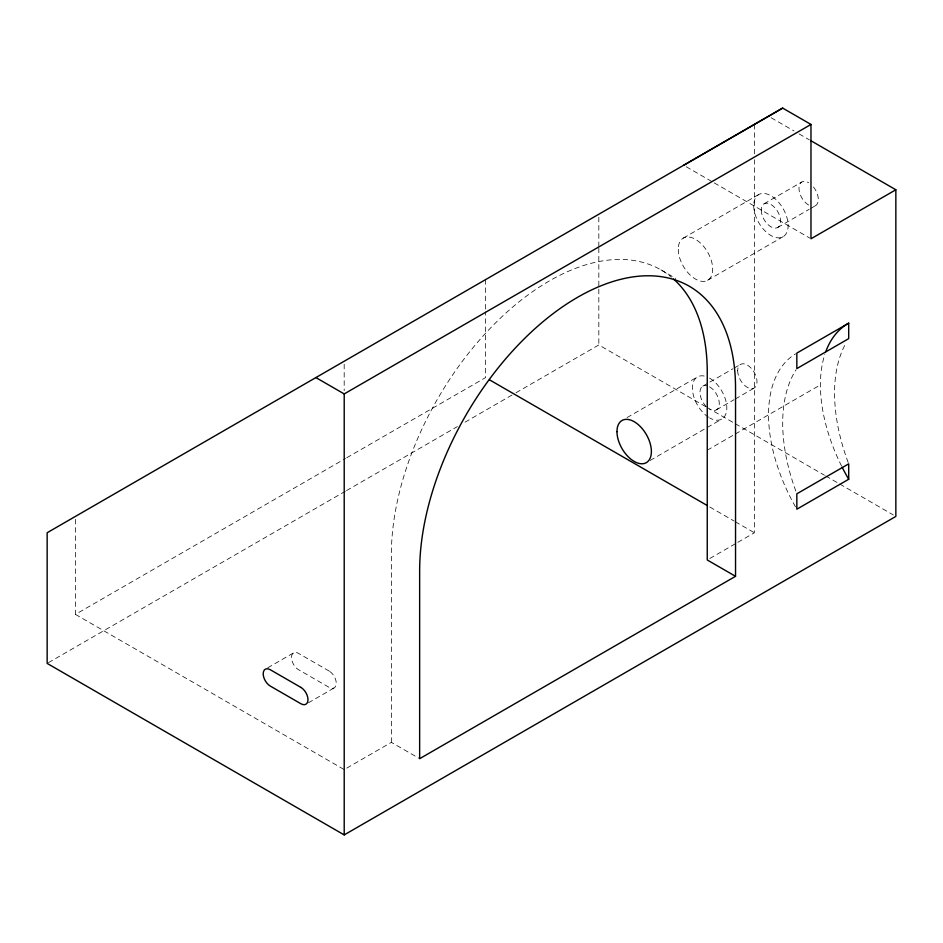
<?xml version="1.0" encoding="UTF-8"?>
<svg xmlns="http://www.w3.org/2000/svg" width="943" height="943" viewBox="0 0 943 943"><rect width="100%" height="100%" fill="white"/><g stroke="black" fill="none" stroke-linecap="round" stroke-linejoin="round"><path stroke-width="0.71" stroke-dasharray="4.71 3.54" d="M683.31 238.107L758.738 194.553M764.078 203.794L801.798 182.011M75.44 519.334L75.44 614.4L345.503 458.487M346.776 457.744L485.633 377.577L485.633 311.768M777.751 227.475L809.177 209.322M810.438 208.603L815.471 205.692M707.639 280.26L783.079 236.705M48.423 662.67L345.279 491.303M346.553 490.56L457.402 426.578M465.052 422.169L514.737 393.479M516.01 392.748L598.829 344.938L705.906 406.763M627.036 417.584L697.455 376.941M702.783 386.17L732.959 368.76M734.22 368.029L740.503 364.399M267.718 667.809L293.556 652.898M716.456 409.851L734.055 399.691M735.316 398.972L754.176 388.08M650.116 460.467L721.784 419.093M707.25 450.212L734.019 434.758M735.292 434.028L820.41 384.874M308.373 702.818L334.199 687.907M346.765 768.109L391.357 742.353L419.647 758.691M709.808 558.504L736.566 543.062M737.839 542.319L754.4 532.76L754.376 159.721M771.103 117.745L794.018 130.971M799.11 133.918L809.294 139.788M686.233 166.746L712.967 182.176M714.24 182.907L809.707 238.037M660.996 269.898L675.754 278.421M707.179 407.494L733.949 422.959M735.222 423.69L824.465 475.213M825.738 475.944L838.48 483.311M839.765 484.042L893.304 514.949M709.82 507.016L734.019 520.996M735.292 521.727L754.4 532.76M75.44 614.4L344.207 769.582M754.376 124.417L754.376 153.839M598.829 217.208L598.829 246.571M598.829 248.044L598.829 287.686M598.829 289.147L598.829 344.938M485.633 279.588L485.633 310.306M391.357 742.353L391.357 554.531A223.373 128.967 -60 0 1 496.089 322.353A223.373 128.967 -60 0 1 671.381 277.136M344.183 364.187L344.183 390.626M808.634 205.02A13.673 7.898 60 0 1 798.969 188.27A13.673 7.898 60 0 1 808.634 182.694M813.467 186.973A13.673 7.898 60 0 1 813.467 206.317M709.619 378.143A24.341 14.051 60 0 1 726.829 407.954A24.341 14.051 60 0 1 709.619 417.89M708.499 417.195A24.341 14.051 60 0 1 692.492 390.084A24.341 14.051 60 0 1 705.164 376.245M709.619 386.854A13.673 7.898 60 0 1 719.285 403.592A13.673 7.898 60 0 1 709.619 409.179M706.319 406.598A13.673 7.898 60 0 1 699.965 391.958A13.673 7.898 60 0 1 707.12 385.793M795.479 506.851A134.224 77.491 60 0 1 795.574 353.825M841.569 466.078A134.224 77.491 60 0 1 824.889 354.214M795.833 491.103A156.974 90.622 60 0 1 796.081 369.739M848.193 462.518A156.974 90.622 60 0 1 845.788 343.405M329.201 671.086L298.554 653.393A10.008 5.776 60 0 0 291.481 657.471A10.008 5.776 60 0 0 298.554 669.719L329.201 687.412A10.008 5.776 60 0 0 336.274 683.333A10.008 5.776 60 0 0 329.201 671.086M761.249 210.053A13.673 7.898 60 0 0 775.747 228.088A13.673 7.898 60 0 0 775.747 208.757A13.673 7.898 60 0 0 761.249 210.053M753.705 205.692A24.341 14.051 60 0 0 779.519 237.813A24.341 14.051 60 0 0 779.519 203.393A24.341 14.051 60 0 0 753.705 205.692M678.265 249.247A24.341 14.051 60 0 0 704.079 281.368A24.341 14.051 60 0 0 704.079 246.948A24.341 14.051 60 0 0 678.265 249.247M737.674 370.658A13.673 7.898 60 0 0 752.172 388.693A13.673 7.898 60 0 0 752.172 369.361A13.673 7.898 60 0 0 737.674 370.658"/><path stroke-width="1.41" d="M895.85 189.767L810.98 238.768L810.98 124.441L782.666 108.091L47.15 532.736L47.15 663.4L344.207 834.909L895.85 516.422L895.85 189.767L810.567 140.531M683.687 165.273L782.666 108.091M315.893 377.577L344.207 393.926L810.98 124.441M848.7 323.154L796.835 353.095L796.835 368.595L848.7 338.643L848.7 323.154A134.224 77.491 60 0 0 825.773 351.668M848.7 479.268L796.835 509.208L796.835 493.814L848.7 463.862L848.7 479.268A134.224 77.491 60 0 1 842.182 467.292M735.54 576.314L419.647 758.691L419.647 570.869A223.373 128.967 -60 0 1 577.599 297.293A223.373 128.967 -60 0 1 735.54 388.481L735.54 576.314L707.25 559.977L707.25 372.155A223.373 128.967 -60 0 0 673.55 278.998M489.452 379.793L707.274 505.542M344.207 393.926L344.207 834.909M300.911 687.412L270.264 669.719A10.008 5.776 60 0 0 263.191 673.809A10.008 5.776 60 0 0 270.264 686.056L300.911 703.749A10.008 5.776 60 0 0 307.984 699.659A10.008 5.776 60 0 0 300.911 687.412M616.97 431.635A24.341 14.051 60 0 0 642.784 463.744A24.341 14.051 60 0 0 642.784 429.324A24.341 14.051 60 0 0 616.97 431.635"/></g></svg>
